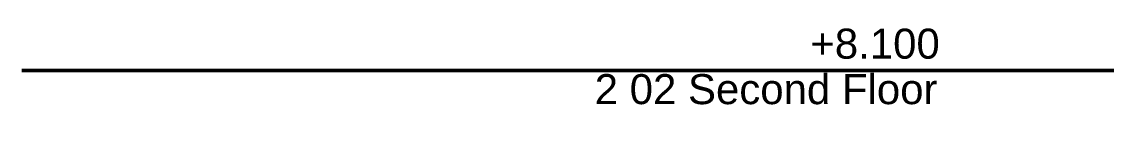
# Model space of a CAD drawing. Header units: millimetres. Extents: x -48147 to 1392261, y -496296 to 18123.
# Drawn here: x 1350092 to 1353704, y -483844 to -483547 of the extents above; entities that cross this region are included whole.
import ezdxf

# ---------------------------------------------------------------- set-up
doc = ezdxf.new("R2010")
doc.units = ezdxf.units.MM
doc.header["$MEASUREMENT"] = 0
doc.linetypes.add('Wipeout_Contour', pattern=[1000, 0, -1000])
doc.layers.add('0_Pen_No__25', color=7, linetype='Continuous', lineweight=50, true_color=0x2a2a2a)
doc.layers.add('0_Pen_No__6', color=7, linetype='Continuous', lineweight=35)
doc.styles.add('GENERATED_STYLE_1', font='')
doc.styles.get('GENERATED_STYLE_1').set_extended_font_data('Swis721 BT')

# ---------------------------------------------------------------- blocks, each defined once
blk = doc.blocks.new('S-21 Building Section_STORY_MARKER', base_point=(1317838.7, -491795.5))
at = {"layer": '0_Pen_No__25', "linetype": 'Continuous'}
blk.add_line((1353754.3, -483695.5), (1353654.3, -483695.5), dxfattribs=at)
at = {"color": 254, "linetype": 'Wipeout_Contour', "lineweight": 0, "ltscale": 5743013.737694751}
blk.add_wipeout([(1350092.3, -483547.3), (1350092.3, -483843.8), (1353554.3, -483843.8), (1353554.3, -483547.3)], dxfattribs=at)
at = {"layer": '0_Pen_No__25', "linetype": 'Continuous'}
for p, q in [((1350092.3, -483695.5), (1353154.3, -483695.5)), ((1353354.3, -483695.5), (1353154.3, -483695.5)), ((1353354.3, -483695.5), (1353554.3, -483695.5)), ((1353654.3, -483695.5), (1353554.3, -483695.5))]:
    blk.add_line(p, q, dxfattribs=at)
at = {"layer": '0_Pen_No__6', "char_height": 100, "attachment_point": 1, "style": 'GENERATED_STYLE_1'}
for s, insert in [('\\A1;{\\fSwis721 BT|b0|i0|c0|p34;+8.100}', (1352718.6, -483556.1)), ('\\A1;{\\fSwis721 BT|b0|i0|c0|p34;2 02 Second Floor}', (1352000.6, -483707.6))]:
    blk.add_mtext(s, dxfattribs=dict(at, insert=insert))

msp = doc.modelspace()

# ---------------------------------------------------------------- block references
at = {"linetype": 'Continuous', "lineweight": 0}
msp.add_blockref('S-21 Building Section_STORY_MARKER', (1317838.7, -491795.5), dxfattribs=at)

doc.saveas('drawing.dxf')
